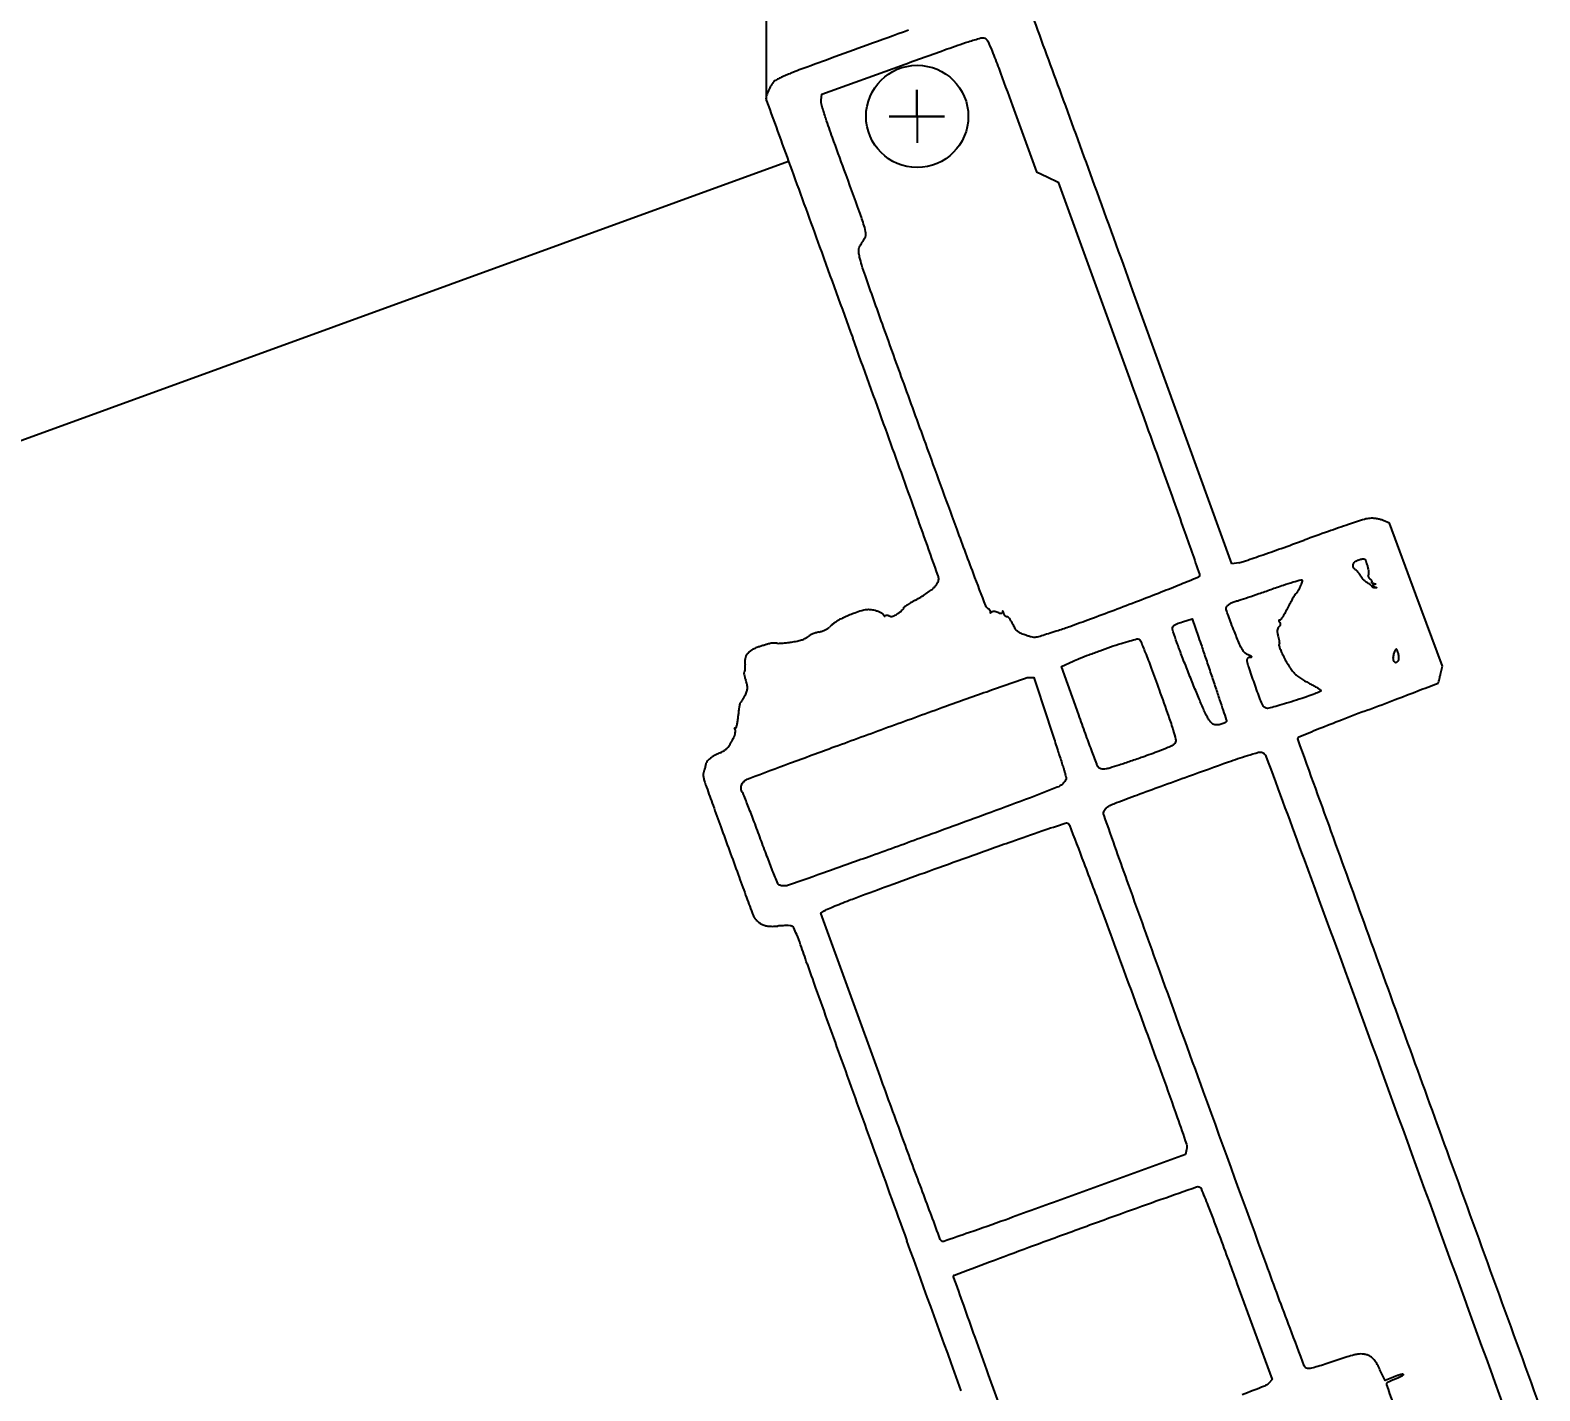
# Model space of a CAD drawing. Header units: metres. Extents: x 26.3 to 44.2, y 14.4 to 19.6.
# Drawn here: x 28.6022 to 28.7305, y 19.2286 to 19.3443 of the extents above; entities that cross this region are included whole.
import ezdxf

# ---------------------------------------------------------------- set-up
doc = ezdxf.new("R2010")
doc.units = ezdxf.units.M
doc.header["$MEASUREMENT"] = 0
doc.layers.add('Dimensions', color=7, linetype='Continuous', plot=False)
for name, color, linetype in [('Frame(Steel)', 140, 'Continuous'), ('Nuts and Bolts', 30, 'Continuous'), ('Suspensions', 6, 'Continuous')]:
    doc.layers.add(name, color=color, linetype=linetype)
doc.styles.get("Standard").update_dxf_attribs({"font": 'arial.ttf'})
doc.dimstyles.new('Annotative', dxfattribs={"dimscale": 0, "dimtxt": 0.18, "dimasz": 0.18, "dimexe": 0.18, "dimexo": 0.0625, "dimgap": 0.09, "dimtad": 0, "dimtih": 1, "dimtoh": 1, "dimdec": 4, "dimzin": 0, "dimdsep": 46, "dimtxsty": 'Standard', "dimcen": 0.09, "dimadec": 0, "dimazin": 0, "dimtfac": 1, "dimtdec": 4, "dimtofl": 0, "dimtmove": 0, "dimatfit": 3, "dimfxl": 1, "dimtolj": 1, "dimtzin": 0, "dimarcsym": 0})

# ---------------------------------------------------------------- blocks, each defined once
blk = doc.blocks.new('*D83')
at = {"layer": 'Defpoints', "color": 0, "transparency": 16777216}
for p in [(28.67574575120831, 19.44829767138783), (28.87900149537925, 18.48732803355922), (29.42195853375229, 18.48732803355922)]:
    blk.add_point(p, dxfattribs=at)
at = {"layer": 'Dimensions', "color": 0, "lineweight": -2, "transparency": 16777216}
for p, q in [((28.69137075120831, 19.44829767138783), (29.46695853375229, 19.44829767138783)), ((29.42195853375229, 19.40329767138783), (29.42195853375229, 19.013288636921)), ((29.42195853375229, 18.53232803355922), (29.42195853375229, 18.92233706802605)), ((28.89462649537925, 18.48732803355922), (29.46695853375229, 18.48732803355922))]:
    blk.add_line(p, q, dxfattribs=at)
at = {"layer": 'Dimensions', "color": 0, "transparency": 16777216}
for points in [[(29.41445853375229, 19.40329767138783), (29.42945853375229, 19.40329767138783), (29.42195853375229, 19.44829767138783)], [(29.41445853375229, 18.53232803355922), (29.42945853375229, 18.53232803355922), (29.42195853375229, 18.48732803355922)]]:
    blk.add_solid(points, dxfattribs=at)
at = {"layer": 'Dimensions', "color": 0, "transparency": 16777216, "insert": (29.42195853375229, 18.96781285247351), "char_height": 0.045, "attachment_point": 5}
blk.add_mtext('\\A1;0.9610', dxfattribs=at)

msp = doc.modelspace()

# ---------------------------------------------------------------- linework, layer by layer
at = {"layer": 'Frame(Steel)'}
for p, q in [((28.6647569160481, 19.3382695325818), (28.6647569160481, 19.43826953258181)), ((28.6666301924055, 19.33310516998495), (28.39973471958568, 19.23596316221811))]:
    msp.add_line(p, q, dxfattribs=at)
at = {"layer": 'Nuts and Bolts'}
for p, q in [((28.67754037422715, 19.33918180507968), (28.67755999835778, 19.33467818755012)), ((28.67989147168898, 19.3369299963149), (28.67518927676533, 19.3369299963149)), ((28.67518927676533, 19.3369299963149), (28.67754037422715, 19.3369299963149))]:
    msp.add_line(p, q, dxfattribs=at)
at = {"layer": 'Suspensions'}
for p, q in [((28.67754037422715, 19.3369299963149), (28.67754037422715, 19.33918180507968)), ((28.67755999835778, 19.3369299963149), (28.67989147168898, 19.3369299963149)), ((28.70431913565756, 19.29888504874678), (28.6959028095215, 19.32211484985503)), ((28.7177100775968, 19.30236005269027), (28.7171715676308, 19.3025866103596)), ((28.71996208449788, 19.2962785751194), (28.7177100775968, 19.30236005269027)), ((28.70489421704587, 19.29899280242509), (28.70431913565756, 19.29888504874678)), ((28.72221409312906, 19.29019709817819), (28.71996208449788, 19.2962785751194)), ((28.72204964028059, 19.28951185922219), (28.72221409312906, 19.29019709817819))]:
    msp.add_line(p, q, dxfattribs=at)
for points in [[(28.67622179128866, 19.34126527693927, -0.000892), (28.68011286304856, 19.34266404886587, -0.007299), (28.68189958525405, 19.34327348117352, -0.009733), (28.68296921469504, 19.34359809823882, -0.179789), (28.6833162509256, 19.34357006930192, -0.175396), (28.68355322936461, 19.34333392881278, -0.013148), (28.68392476883217, 19.34248748154839, -0.008775), (28.68449348220576, 19.3410202202669, -0.001105), (28.68566020088895, 19.33782409733453), (28.6876902705163, 19.33222450310071), (28.688617908416, 19.33178459763195), (28.68954554741611, 19.33134469452299), (28.69560196520374, 19.31466440432288, -0.000515), (28.69845093164638, 19.3067926327851, -0.001887), (28.70023215372948, 19.30179618332729, -0.000293), (28.70156386894399, 19.2980084886612, -0.25685), (28.70153337561783, 19.29782573282726, -0.129295), (28.70141156021677, 19.29773399329692, -0.00063), (28.69996393928746, 19.29714392078863, -0.002832), (28.69830803697747, 19.29648228220642, -0.001782), (28.69636615068577, 19.29572707998575, -0.001781), (28.69430509560868, 19.29494239422147, -0.001898), (28.69228178686543, 19.29418907788222, -0.001802), (28.69053653103011, 19.29355395271824, -0.008826), (28.68954249818514, 19.29321595741581, -0.001051), (28.68885635177189, 19.2929976731959, -0.001698), (28.68827134768142, 19.29281510057518, -0.000249), (28.68775155631578, 19.2926550975887, -0.118999), (28.68771676286153, 19.29265296570318, 0.056861), (28.68769196625694, 19.2926545056837, 0.01205), (28.68764871982528, 19.2926512271973, 0.012466), (28.68759849212123, 19.29264493355478, 0.011553), (28.68754734084487, 19.29263600927639, -0.104741), (28.68746606242109, 19.29263705800204, -0.007879), (28.6872503650281, 19.29268924601398, -0.01061), (28.68699318778416, 19.29276162971419, -0.007864), (28.68671205522541, 19.29285208949567, -0.025946), (28.68632683632772, 19.29300546548132, -0.071486), (28.68608191631149, 19.29316366959006, -0.075901), (28.68589975404924, 19.29337861170327, -0.032014), (28.68572198297884, 19.29371390092355, 0.024042), (28.68559909605005, 19.29395487518063, 0.029826), (28.68546132421223, 19.29416548440622, 0.030712), (28.68532811174427, 19.29432353000621, 0.152298), (28.68522768274962, 19.29437928327808, -0.038859), (28.68514405515519, 19.29440352888708, -0.045868), (28.68506995074763, 19.29443946630885, -0.051927), (28.68501501437819, 19.29448096758183, -0.152168), (28.68499178622417, 19.29452171824448, 0.024496), (28.68497831836667, 19.2945713451148, 0.007914), (28.68495364726305, 19.29464341903991, 0.00787), (28.68492363382842, 19.29472282246311, 0.008755), (28.68489213635318, 19.29479844877316, 0.01526), (28.68485245500876, 19.2948821592983, 0.347009), (28.68482979331245, 19.29489254130455, 0.319814), (28.68481275908788, 19.29487285660811, 0.014155), (28.68480647120797, 19.29477762867698, -0.184342), (28.68477527972401, 19.29470431504537, -0.193523), (28.68470390625943, 19.29467229828851, -0.092817), (28.6845824990191, 19.29469012147176, -0.026372), (28.68440484688238, 19.29476182151497, 0.04551), (28.68424366652588, 19.2948198128432, 0.055654), (28.6840852333936, 19.29484266057163, 0.065606), (28.68395263378753, 19.29482949151947, 0.16145), (28.68387022882607, 19.29477895010223, -0.017449), (28.68381844855767, 19.29472171461926, -0.177663), (28.68379006365754, 19.29470804254496, -0.511143), (28.68377870907242, 19.2947209136826, -0.04125), (28.68379463645996, 19.29477157959429, 0.158674), (28.6837998736601, 19.29484390742616, 0.080017), (28.68376369377254, 19.29492897467246, 0.06655), (28.68369331256432, 19.29501343248765, 0.053553), (28.68359814158503, 19.29508372407985, -0.170526), (28.68339447630741, 19.29532364634775, -0.001007), (28.68234358674758, 19.2980818514763, -0.002678), (28.68086363992991, 19.3020539227332, -0.000543), (28.67828303455065, 19.30911886695508, -0.000563), (28.67631934075708, 19.31453200364727, -0.000823), (28.67460338992635, 19.31930343769415, -0.000393), (28.67315285075463, 19.3233678713934, -0.014813), (28.67285326866342, 19.32429548647821, -0.008394), (28.6726667819495, 19.32498002324234, -0.036167), (28.67259257076275, 19.3253951856664, -0.0642), (28.67259929386954, 19.32567944270547, -0.110303), (28.67268493779266, 19.32589921876077, 0.007703), (28.67278020980315, 19.32604594255536, 0.003873), (28.67289616397068, 19.32623390786364, 0.003845), (28.67301307025451, 19.32643013186244, 0.00569), (28.67311228614217, 19.32660412413754, 0.158978), (28.67318880007009, 19.32699868277649, 0.042805), (28.67305454412605, 19.3276306542406, 0.013363), (28.67265983713633, 19.32881533221168, 0.000777), (28.67135214511483, 19.33239901846456, -0.001568), (28.67035818051216, 19.33513637931184, -0.00676), (28.66979437714323, 19.33677358141238, -0.007916), (28.66945595807526, 19.3378587632312, -0.088761), (28.66940680407862, 19.33830625312767), (28.66944121371735, 19.33881410747345)], [(28.71518592170544, 19.29927540115946, -0.034655), (28.71546510187212, 19.29933176156688, -0.213698), (28.71560210292722, 19.29929070670757, -0.136039), (28.71569732705623, 19.29914792602922, -0.011596), (28.71582642326921, 19.2987224121786, -0.017865), (28.71589040201995, 19.29845595285041, -0.025634), (28.71592636113634, 19.2982158560743, -0.023725), (28.71593600930611, 19.29802293952989, -0.220771), (28.71590198435583, 19.29794914715809, 0.226834), (28.71587776372311, 19.29789498465361, 0.096194), (28.71589535578982, 19.29781535135756, 0.067261), (28.71595210156462, 19.29772143965392, 0.040674), (28.71604168999644, 19.29762701977236, -0.030736), (28.71613048851698, 19.29753707966207, -0.061087), (28.71618657581561, 19.29745430665916, -0.107974), (28.71620310934709, 19.29739175634018, -0.321848), (28.71618018669198, 19.29735672976039, 0.312898), (28.7161648659501, 19.29733413000315, 0.246367), (28.71617926005827, 19.29730739517294, 0.069642), (28.71624037288617, 19.29727751582445, 0.02276), (28.7163372789143, 19.29725067695873, -0.007698), (28.71649800040755, 19.2972113349522, -0.246379), (28.71652696452855, 19.29718496150937, -0.392993), (28.71651481773433, 19.29715622008516, -0.013145), (28.71639055544848, 19.29710430088407, 0.015506), (28.71626786531614, 19.29705235823558, 0.39027), (28.71625495874105, 19.29702140828325, 0.234639), (28.71628596109713, 19.29699189508089, 0.008342), (28.71644870369961, 19.29694453987712, -0.011445), (28.71656750383974, 19.29690916951875, -0.168494), (28.71660179460756, 19.29688331031677, -0.529769), (28.71659334809342, 19.2968623778603, -0.030734), (28.71651212947825, 19.29684998124358, -0.060611), (28.7164253191111, 19.29685267866665, -0.057938), (28.71634028276594, 19.29687601964804, -0.062587), (28.71626963892642, 19.29691540724778, -0.109583), (28.71622574246636, 19.29696557446961, 0.076045), (28.71617742711554, 19.29702881921859, 0.021412), (28.71608413774066, 19.2971112759155, 0.021061), (28.71596930594369, 19.29719657654287, 0.02079), (28.7158472206174, 19.2972723046655, -0.024457), (28.71572248991108, 19.29735094568503, -0.021213), (28.71559975122562, 19.29744500153237, -0.021758), (28.71549586139666, 19.29753982399789, -0.056683), (28.71543277450588, 19.29761876005752, 0.000152), (28.71538164113899, 19.29770008350205, 7.9e-05), (28.71531786146348, 19.2978014124549, 7.9e-05), (28.71525238317732, 19.29790536796749, 0.00012), (28.71519556426832, 19.29799549683945, 0.0313), (28.71512827711059, 19.29808869707242, 0.013754), (28.71502841334192, 19.29820362293152, 0.01355), (28.71491544935801, 19.29832011943413, 0.017683), (28.7148056603552, 19.29842003288344, -0.042069), (28.71468773336274, 19.2985383538083, -0.090883), (28.71462427812459, 19.29864959600003, -0.10477), (28.71460932729099, 19.2987654602313, -0.069615), (28.71463859857442, 19.29889668913242, -0.107217), (28.71470713599448, 19.29900312905619, -0.044982), (28.71483868069042, 19.29911285266402, -0.041778), (28.71500592548024, 19.29920900615173, -0.042473)], [(28.70470545218562, 19.29574255974291, 0.036969), (28.70492184424787, 19.29579656858694, 0.001479), (28.7056921930439, 19.29605309664881, 0.002596), (28.70660260194816, 19.29636452910461, 0.001833), (28.70762232834818, 19.29672347783721, -0.004385), (28.70868664572308, 19.29709202959037, -0.009183), (28.70952200967697, 19.29735614417329, -0.003846), (28.7101958706831, 19.29755003542156, -0.391954), (28.71027561704785, 19.29750906231337, -0.143863), (28.71028091326203, 19.29742552192671, -0.02189), (28.71023647965717, 19.29726259062758, -0.022989), (28.71016481018011, 19.29706983463065, -0.018095), (28.71007028902718, 19.2968680853031, -0.010299), (28.70996558690625, 19.29667409302811, -0.014262), (28.70986327012763, 19.2965049542377, -0.010752), (28.70977213343953, 19.29637002842416, -0.146715), (28.70972596901152, 19.29633391191874, 0.169749), (28.70967620178126, 19.29629123676638, 0.003043), (28.70949941573237, 19.29598218550451, 0.007219), (28.70929896867199, 19.29561445713291, 0.004709), (28.70907781130628, 19.29518464442176, -0.012072), (28.70885119875085, 19.29475972571662, -0.018914), (28.70863407421243, 19.29440709488079, -0.01364), (28.70844219667532, 19.29413661621959, -0.29054), (28.70835430988116, 19.29410343475421, 0.148833), (28.70830761756996, 19.29409917442995, 0.315526), (28.7082888811877, 19.29407013705248, 0.133362), (28.70830600246584, 19.29401545220043, 0.036743), (28.70836046293423, 19.29394261309795, -0.101827), (28.70841385170647, 19.29384772839227, -0.115966), (28.70842202933082, 19.29374398093626, -0.103381), (28.70838247271912, 19.29363833515882, -0.067639), (28.70829845557111, 19.29353845848033, 0.108415), (28.70820515633374, 19.29340734236813, 0.083166), (28.70816384340715, 19.29323593397717, 0.060989), (28.70817522152044, 19.29301415189338, 0.027309), (28.70824125090561, 19.29272917585197, -0.01737), (28.70830077308811, 19.29249367378382, -0.025325), (28.70833533308148, 19.29228244343137, -0.023117), (28.70834641496287, 19.29211301118841, -0.232092), (28.70831725631777, 19.29205059117733, 0.314461), (28.70829727436026, 19.29198208050694, 0.010206), (28.70839981124289, 19.29169762255163, 0.016234), (28.70854490385797, 19.29135333537241, 0.01015), (28.70873583845032, 19.29095968901243, 0.014645), (28.70896422589099, 19.29054281175817, 0.013389), (28.70922324466164, 19.29012714128665, 0.013534), (28.70947449741909, 19.2897684947785, 0.041863), (28.70966975705147, 19.2895466925047, 0.033827), (28.70988925204994, 19.28936269496078, 0.012877), (28.71021801524935, 19.28913570765983, 0.012684), (28.71058907569783, 19.28890659610115, 0.015174), (28.71095004759392, 19.28871059684953, -0.01048), (28.71128455798645, 19.28853300769335, -0.014616), (28.71157545959022, 19.28835932660779, -0.010959), (28.71180715650207, 19.28820439817916, -0.153802), (28.71186737662653, 19.28812588239067, -0.394807), (28.71182899302786, 19.28803584516104, -0.009609), (28.71137495297646, 19.2878457191065, -0.013238), (28.71073351802158, 19.28761094698101, -0.004677), (28.70980299002607, 19.28730769668565, -0.003283), (28.70896606740619, 19.2870496141304, -0.004412), (28.70820439050223, 19.28682751476195, -0.003066), (28.70756375211244, 19.286651058902, -0.046277), (28.70733630563191, 19.28661198203257, -0.178256), (28.70711052572913, 19.28667572110532, -0.116564), (28.70693212117603, 19.28688296074655, -0.032816), (28.70672194533348, 19.28736249420787, -0.002279), (28.70622611197314, 19.2887513310554, -0.002109), (28.70574517270285, 19.29013672643961, -0.032791), (28.70561383044981, 19.29062193368527, -0.153272), (28.70563748765166, 19.29084558690781, -0.269389), (28.70578265927264, 19.29095254038865, 0.008705), (28.70598222128522, 19.29097783537233, 0.509132), (28.70599693671476, 19.2910057266691, 0.183641), (28.70595833157408, 19.29104177602185, 0.003134), (28.70568498517261, 19.29115147793743, -0.097793), (28.70542774333529, 19.29131648942234, -0.069289), (28.70521495465183, 19.29158666770651, -0.0311), (28.70496844364272, 19.2920760895974, -0.004206), (28.70452484905828, 19.29313712005437, -0.004999), (28.70424277508821, 19.29384832319096, -0.007425), (28.70401129381884, 19.29447712043707, -0.003735), (28.70382784498828, 19.29501196770082, -0.134889), (28.70382077114641, 19.29514097805367, -0.086421), (28.70385439309336, 19.29522376445026, -0.034395), (28.70392655551224, 19.29532337256774, -0.032757), (28.70402103187659, 19.2954225337426, -0.035342), (28.7041254045163, 19.29550581040998, -0.033429), (28.70424976274029, 19.29557967283311, -0.020404), (28.70440515606279, 19.2956506233358, -0.020414), (28.70456560755236, 19.29570859182868, -0.033809)], [(28.70010163211986, 19.29396008247687), (28.70094707324195, 19.29421849097166), (28.7014774975015, 19.29267099457061, -0.001069), (28.70174308650374, 19.29189071170704, -0.00038), (28.70211940448156, 19.29077452176762, -0.000377), (28.70253059809011, 19.28954875167388, -0.000445), (28.70291785982618, 19.28838799632362, -7.1e-05), (28.70326916477593, 19.28733138798346, -0.000111), (28.70357073674587, 19.28642325274794, -2.7e-05), (28.70383475612808, 19.2856274658303, -0.004471), (28.70386263212943, 19.28554084774215, -0.276878), (28.70384995208498, 19.28548853827927, -0.047865), (28.70376848832203, 19.28542032645902, -0.040247), (28.70364559476292, 19.28534979910444, -0.025767), (28.70349323405551, 19.28528734528445, -0.038569), (28.70331583093703, 19.28524007557149, -0.029752), (28.70311706914808, 19.28521533832668, -0.030507), (28.70292753916868, 19.28521470559197, -0.060984), (28.70278031096371, 19.28524141604372, -0.112458), (28.70262813802521, 19.28532961414798, -0.038342), (28.70245398387594, 19.28551847348216, -0.032685), (28.70227293236184, 19.28578146911255, -0.021189), (28.70209738331524, 19.28610650810254, -0.013032), (28.7018852046441, 19.28657313282422, -0.001819), (28.70147495674302, 19.28755146443088, -0.00208), (28.70099821200006, 19.28871371127192, -0.001764), (28.70050400545592, 19.28994540867593, -0.003193), (28.7000358542248, 19.29114648789708, -0.004618), (28.6996387722069, 19.29221424287206, -0.002451), (28.6993159631963, 19.29312133596563, -0.073949), (28.69927052600137, 19.29335840819869, -0.096278), (28.69930000633598, 19.29355316908685, -0.151644), (28.69940062612681, 19.29368741796441, -0.072371), (28.69961890041299, 19.29380164305736, -0.010251)], [(28.69400381743718, 19.29183858549862, -0.005841), (28.69489677840613, 19.2921340270661, -0.010322), (28.69564121599714, 19.29235390392328, -0.006312), (28.6962455419205, 19.29251074365231, -0.171048), (28.69640747767447, 19.29249490208537, -0.187551), (28.69653996449604, 19.29235652949584, -0.003155), (28.69694586726569, 19.29135932644562, -0.006441), (28.6974524234364, 19.29004305642695, -0.002451), (28.69812597050208, 19.28819550504879, -0.001697), (28.69894072704286, 19.28590164855363, -0.010648), (28.69932789366169, 19.28471990059987, -0.015387), (28.69952512547113, 19.28399180184176, -0.169109), (28.69949498033387, 19.28369518725006, -0.152275), (28.69931773818686, 19.28350051194544, -0.028112), (28.69888081265845, 19.28327647825596, -0.016528), (28.69813714964966, 19.28297553005957, -0.003009), (28.69673824176833, 19.28247206723094, -0.002874), (28.69569873118468, 19.28211170773822, -0.003715), (28.69474039722967, 19.28179357158558, -0.002825), (28.69393437968967, 19.28153765563534, -0.032757), (28.6936125094127, 19.28146014943157, -0.037852), (28.69337150460303, 19.28143715058167, -0.077065), (28.69318348513325, 19.2814625636337, -0.09582), (28.69303892304379, 19.28153768405074, -0.089503), (28.69292870862621, 19.28166284657437, -0.045721), (28.69281991560349, 19.28188687965805, -0.000909), (28.69237435109594, 19.28307469274718, -0.002158), (28.69186214285028, 19.28446605980112, -0.001446), (28.691287885124, 19.28606135389603), (28.68982249159392, 19.29016947438311), (28.69081637801232, 19.29062688434217, -0.013155), (28.69134278121848, 19.29085256359486, -0.003858), (28.69216266552922, 19.29117150399022, -0.003872), (28.69309111157565, 19.29151624754647, -0.004147)], [(28.71828149318394, 19.29165916149973, -0.398323), (28.71829247003822, 19.29165440204782, -0.003827), (28.71832904706058, 19.29156690858332, -0.009822), (28.71836982798658, 19.29146135099045, -0.005892), (28.71841429873264, 19.29133452268542, -0.02968), (28.71845347834064, 19.29119078681989, -0.024363), (28.71847853068194, 19.29103361873221, -0.02503), (28.71848726033238, 19.29088655734198, -0.057772), (28.71847554411957, 19.29077662916959, -0.048302), (28.71844588724691, 19.29068656651145, -0.046291), (28.7183991698612, 19.29060248978059, -0.049869), (28.71834342460863, 19.29053621839911, -0.106081), (28.71828695576745, 19.29050077968871, -0.172793), (28.71822758667332, 19.29050037205771, -0.093669), (28.71816352444432, 19.29053723505751, -0.074039), (28.71810444487083, 19.29060540874264, -0.054348), (28.71806017945496, 19.29069528065463, -0.075569), (28.71803625727487, 19.29081438878523, -0.035013), (28.71803983802011, 19.29097258499204, -0.033667), (28.71806709437357, 19.29114155378052, -0.039834), (28.7181159622589, 19.29129576894911, -0.003977), (28.71817296905593, 19.291432715402, -0.006256), (28.71822432518002, 19.29154930613093, -0.002091), (28.71827012045604, 19.29164873437809, -0.199052)], [(28.67504398832562, 19.28500120836026, -0.001003), (28.67966280515431, 19.28667477446708, -0.001784), (28.6834736958075, 19.28803161877325, -0.000375), (28.68675863959278, 19.28918524422892, -0.089827), (28.68707045754996, 19.28923486538727), (28.68746241245571, 19.28922648909788), (28.68862850301069, 19.28571449416852, -0.000611), (28.68908953128726, 19.28432028423712, -0.000784), (28.68951018268219, 19.28303617982243, -0.000601), (28.68985986974852, 19.28195862813958, -0.006748), (28.68999247954009, 19.28152856972338, -0.001247), (28.69007122172404, 19.281257908147, -0.001482), (28.69014416099257, 19.28100198943571, -0.001283), (28.69020450179462, 19.28078575057105, -0.009546), (28.6902309627245, 19.28068232092199, -0.164172), (28.69022260427731, 19.28059371855142, -0.038387), (28.69015057237116, 19.28046068120264, -0.035574), (28.69003943203229, 19.28031267868341, -0.028461), (28.68990028304416, 19.2801697868996, -0.092667), (28.68947218833371, 19.27990320309215, -0.002034), (28.68718001296745, 19.27901919914009, -0.003118), (28.68382589570697, 19.27776518808295, -0.000707), (28.67811817443813, 19.2756808483088, -0.000867), (28.67371663590606, 19.27408918660279, -0.001384), (28.66994830159955, 19.27274565658148, -0.000259), (28.66661923850351, 19.27157104898107, -0.073194), (28.66632956475721, 19.2715145725321, -0.030186), (28.66617333375462, 19.27151674845778, -0.028973), (28.6660163138372, 19.27153762992471, -0.030244), (28.66588029276796, 19.27157244997277, -0.085432), (28.66579367309382, 19.27161771275866, -0.134877), (28.66570450804975, 19.27173483969391, -0.001124), (28.66527464469151, 19.27281015361248, -0.003891), (28.66479177115762, 19.27405413689034, -0.002484), (28.66424880028318, 19.27550760142278, 0.001968), (28.66370599399047, 19.27696521125387, 0.003023), (28.66322345696178, 19.2782224608153, 0.001018), (28.66279799288956, 19.27930477219325, 0.084925), (28.6627056339461, 19.27945676258685, -0.088093), (28.66264922867376, 19.27955091774819, -0.041843), (28.66260998220197, 19.27968720894442, -0.039751), (28.66259190761967, 19.27984063481976, -0.045066), (28.66259964451249, 19.27998854801687, -0.0808), (28.662646641813, 19.28013857302289, -0.047306), (28.66274678917435, 19.28029853392191, -0.045815), (28.66288075637744, 19.28044364664029, -0.057504), (28.66302976579572, 19.2805497730203, -0.03714), (28.66333811385155, 19.28069109016151, -0.000166), (28.6667155736503, 19.28194376090649, -0.000797), (28.67055673302592, 19.28336000222855, -0.000503)], [(28.68186471498277, 19.27397317089063, -0.001161), (28.6855974676618, 19.27530461632411, -0.003459), (28.68816202679851, 19.27619275334042, -0.001017), (28.69014087836701, 19.27685827561538, -0.191949), (28.69035057985769, 19.27684633460908, -0.194864), (28.69049903362292, 19.27668689219376, -0.000412), (28.69171649047185, 19.27349121367553, -0.00215), (28.6932710714306, 19.26934690442952, -0.000676), (28.69556241396735, 19.26313190542873, -0.000441), (28.69838630338196, 19.25541939937249, -0.003455), (28.69967214465438, 19.25182095502254, -0.002857), (28.70044286839128, 19.24957498630125, -0.139858), (28.70046483778291, 19.24910732876558), (28.70036853893625, 19.24869784887969), (28.69008369240955, 19.24495288766676, -0.000783), (28.68502603454237, 19.24312023721449, -0.003362), (28.68200446113952, 19.24205361806786, -0.001066), (28.67982840773692, 19.24130707367948, -0.250982), (28.67962650861219, 19.24134037105795, -0.140429), (28.67952617810566, 19.24147611049445, -0.00011), (28.67802159919905, 19.24550691053386, -0.001211), (28.67635327822434, 19.25001269670855, -0.00074), (28.67440499190324, 19.2553383451787), (28.6693558148255, 19.26920387359412), (28.66965722796732, 19.26940049115212, -0.040749), (28.66986021809974, 19.26951047587885, -0.003484), (28.67040374525687, 19.26974549930321, -0.004589), (28.67105755201195, 19.27001576462266, -0.00354), (28.67177530314146, 19.2702988894596, -0.004362), (28.6729061230948, 19.27072443122965, -0.000488), (28.67548844016722, 19.27166769582393, -0.000593), (28.67856398356714, 19.27278359079051, -0.000481)]]:
    msp.add_lwpolyline(points, format="xyb", close=True, dxfattribs=at)
for points in [[(28.71852582909167, 19.2261251740943, -0.000108), (28.7174945241346, 19.22910285201537, -0.135242), (28.7174864872496, 19.22922758516615, -0.198586), (28.71753782478647, 19.22930317801003, -0.019789), (28.71772912858198, 19.22941852022554, -0.022499), (28.71797796284856, 19.22954118971112, -0.01599), (28.7182667237349, 19.22965687291936, 0.012713), (28.71854410858, 19.22976589577035, 0.026029), (28.71875427545128, 19.22986792545014, 0.037031), (28.71888120272688, 19.22995072913246, 0.563698), (28.71887660086234, 19.22999322937193, 0.162097), (28.71878753936872, 19.23000351141545, 0.016063), (28.71857556476467, 19.22995195490621, 0.018929), (28.71832095225347, 19.22987079709733, 0.013919), (28.71804524866704, 19.22976251157779), (28.71735165740114, 19.22946755337106), (28.71690145426952, 19.23039678412798, 0.01722), (28.71667451350182, 19.2308268007305, 0.031474), (28.71645625030833, 19.23115779574552, 0.038941), (28.71624052621454, 19.2314019131929, 0.065893), (28.71602158885295, 19.23156411526373, 0.057312), (28.71581559182897, 19.23164916059886, 0.031848), (28.71554968152544, 19.23170677182156, 0.031336), (28.71526948758672, 19.23173121934825, 0.043684), (28.71501845095102, 19.23171540089912, 0.030149), (28.71469615779868, 19.23164652879126, 0.005676), (28.71411728047442, 19.23147871859773, 0.006051), (28.71344464637526, 19.23126650655757, 0.00551), (28.71275594434876, 19.23103158347985, -0.008286), (28.71208614711481, 19.23080725428914, -0.011078), (28.71147092300854, 19.23062737296811, -0.008442), (28.71095473550294, 19.23049808673337, -0.104223), (28.7107532381896, 19.23049388789266, -0.259995), (28.71046868830159, 19.23073142431675, -0.001651), (28.70925266443329, 19.23393119250592, -0.00254), (28.70725230940328, 19.23933063486309, -0.000191), (28.70190301462954, 19.2540153625528, -0.00042), (28.69818535416853, 19.26425990810563, -0.001119), (28.69555444527286, 19.2715799513695, -0.000146), (28.69344372770417, 19.2774996845548, -0.121731), (28.69341322908513, 19.27780385113309, -0.103172), (28.69347153704211, 19.27796461377041, -0.065475), (28.69359793022597, 19.2781195375075, -0.051171), (28.6937933075084, 19.27826912977309, -0.027496), (28.6940605165342, 19.27841379805206, -0.020937), (28.69449481961876, 19.27859709705374, -0.000705), (28.69623979307148, 19.27924613910653, -0.001332), (28.69830319097615, 19.28000406540841, -0.000928), (28.70063603107269, 19.28084901538332, -0.00105), (28.70403036069491, 19.2820632611358, -0.008128), (28.7056276721123, 19.28260180196989, -0.011296), (28.70658729029458, 19.28288434041168, -0.176829), (28.7069225416911, 19.28285533944847, -0.197647), (28.70720683460734, 19.28254660205042, -0.000208), (28.71044224923576, 19.27377906135344, -0.000932), (28.71547226879105, 19.26005210411679, -9.4e-05), (28.72740776500996, 19.22727203896336, -8.7e-05), (28.73967421562647, 19.19354511822684, -0.000997)], [(28.68665623634773, 19.22167135611477), (28.68363456451614, 19.22997333124104, -0.000885), (28.68247959854145, 19.23316414043606, -0.001455), (28.6815151680362, 19.23586803840513, -0.000121), (28.68065850114232, 19.2382939521255, -0.196355), (28.68066279494904, 19.23838232519975, -0.196425), (28.68072798018693, 19.23844263310446, -7.9e-05), (28.68371523589699, 19.23956187128487, -0.001177), (28.6870421649535, 19.24079885238749, -0.000714), (28.69098400544723, 19.24224751804304, -0.001157), (28.69493949423619, 19.24368442368193, -0.001875), (28.69831016538646, 19.24488579867042, -0.000263), (28.70130810380869, 19.24593990242111, -0.139694), (28.70150058482949, 19.24595146318266, -0.245846), (28.70169022436021, 19.24579181975705, -0.003357), (28.70227345220059, 19.24434098062647, -0.005148), (28.70313090613818, 19.24209851038877, -0.000839), (28.7047413264216, 19.23773076107501), (28.70773679686561, 19.22956428783912), (28.70743870491268, 19.22924468501656, -0.11114), (28.70707539871835, 19.22899675435259, -0.002703), (28.70517257796564, 19.22825420720663, -0.003795)]]:
    msp.add_lwpolyline(points, format="xyb", dxfattribs=at)
msp.add_circle((28.67755999835778, 19.3369299963149), 0.00434542710895936, dxfattribs=at)
for centre, radius, start, end in [((17.21924868000391, 15.13028085643508), 12.21825503212284, 20.14785316263042, 20.18154308074148), ((29.44406873945322, 17.21832179436494), 2.260148156402298, 109.8442105697347, 109.9390923751876), ((29.15793702884899, 18.00706285474222), 1.421110722118946, 109.9389933746172, 110.073294666423), ((29.40185433424531, 17.33956082975918), 2.131782661362118, 110.073268831734, 110.1488992579458), ((28.66644443379464, 19.33855216476136), 0.001721274860428403, 116.0858546515285, 122.8924247795592), ((28.67273571699247, 19.32570183969668), 0.01602900349017807, 114.7654770586217, 116.0855572197015), ((28.67342052624315, 19.32421759485276), 0.0176636124532274, 113.3663285469595, 114.7657032748875), ((28.67426036405353, 19.3222734405342), 0.01978140931598156, 112.0805435079499, 113.3660181364971), ((28.6753565665983, 19.31957150693543), 0.02269724627622218, 110.1488790772673, 112.08084699828), ((28.66789177892158, 19.337809898689), 0.00325745977618497, 159.7721696562307, 164.1352890332307), ((28.66897923595981, 19.33740916614018), 0.004416402995340937, 156.2988435085665, 159.7718477926409), ((28.667392738315, 19.33810565349539), 0.002683754902952655, 150.3103150523894, 156.2993397497658), ((28.66764444000426, 19.33796211646282), 0.002973507589781878, 144.7639937563268, 150.3098300420345), ((28.66732002176684, 19.33819127387875), 0.002576317063660065, 139.0424813781545, 144.7639949106251), ((28.66585596942108, 19.33946205145052), 0.0006376771001592092, 122.892205461046, 139.0425381931224), ((25.5812076636537, 18.1982416315329), 3.311249847340102, 20.00604123270747, 20.14790556466291), ((28.66490688269205, 19.3384597941985), 0.0002019310736886342, 168.1375313078665, 196.4168774386511), ((28.66758228129745, 19.33789784256653), 0.002935710021299018, 164.1350490047446, 168.1377834880013), ((28.66690250281826, 19.33904778800887), 0.002282372471358796, 196.4171675456136, 199.9369143050752), ((397.3249516731942, 153.0599677898053), 392.1630168478063, 199.9368956997355, 199.9378124322077), ((49.89338809960776, 27.03207551997264), 22.57984488626645, 199.9377502499408, 199.9553973499958), ((23.00328288000074, 17.25964050116341), 6.054727252402693, 19.91579117469563, 20.0060893185358), ((69.80274368755572, 34.26087163736512), 43.76091977003858, 199.9553114610924, 199.9660830676331), ((25.13305997059138, 18.03238313002822), 3.765330688071024, 19.84061353549051, 19.96597668856191), ((26.83145569052858, 18.64520281796296), 1.959757097374522, 19.63620087870196, 19.84063216578501), ((12.85071044267527, 13.65689817948527), 16.80375995548327, 19.61498169759572, 19.63629572751312), ((28.78703484085982, 19.09016574439526), 0.2242290009424288, 109.4098193950259, 109.9720044560151), ((28.74634148120859, 19.20565754957477), 0.1017777592854947, 108.3949894837407, 109.4098056979483), ((28.75149802958196, 19.19015195769799), 0.1181183030517, 107.6985181467018, 108.3950034983333), ((28.71618087900552, 19.30082509094513), 0.001946690565784529, 94.47918625708378, 107.6984566231876), ((28.71617622528263, 19.30088459442731), 0.001887005379436863, 86.25779065066581, 94.47941491299953), ((28.71607058014227, 19.29926940860016), 0.003505642507363633, 81.08645032209607, 86.25777710539161), ((28.71607569560671, 19.29930216041151), 0.003472493620842545, 75.90126195541676, 81.08610364132794), ((28.71649926213928, 19.30098860189452), 0.001733674054834863, 67.1827990534534, 75.90130038356855), ((28.60448688173895, 19.59247633500592), 0.3102236974499201, 289.5894559323835, 289.9719622012482), ((28.70436002801899, 19.30184381095783), 0.002900621928179688, 280.6123733818322, 288.7431276986928), ((28.61012870902312, 19.57954761452559), 0.2961563874225655, 288.7432606709448, 289.0439487493004), ((28.64372805826066, 19.48221063166344), 0.1931835536172676, 289.0439482694226, 289.5894030604972), ((28.67856197369374, 19.29760645496731), 0.0008294391401433929, 359.699380695187, 19.61507345252619), ((28.67139992490116, 19.30682505104244), 0.01253828866901726, 303.4383473116937, 305.6065840997961), ((28.67721753751204, 19.29870108500754), 0.002546119703975541, 305.6063644374038, 312.6764826079544), ((28.67784911565156, 19.29801607977137), 0.001614388455243989, 312.676642227712, 321.5983568778345), ((28.67772261237933, 19.29811635654623), 0.001775814938334863, 321.5982150344872, 329.9045268428004), ((28.67795161372491, 19.29798363362141), 0.001511132126187737, 329.9045156750655, 338.6843486110326), ((28.67892310129305, 19.29760455968273), 0.0004683065674077368, 338.6844638506261, 359.6994423698337), ((28.67642705224145, 19.29517033877524), 2.927431348084456e-05, 125.5181306514377, 231.7167226579654), ((28.68234374139692, 19.28688125330881), 0.01021338686353692, 123.7636894301883, 125.5189686101648), ((28.6807378731263, 19.28928331460738), 0.007323973188811293, 120.6953613806344, 123.7634816654091), ((28.68490005991123, 19.28227206604377), 0.01547758620717508, 118.9420802111977, 120.6952968639582), ((28.67124778185702, 19.30696024850254), 0.01273395485649141, 298.9420885789358, 301.2776128841345), ((28.67052517909275, 19.30814979323995), 0.01412577791890776, 301.277559799906, 303.4382342196655), ((28.67380247654348, 19.28951184294524), 0.005453002675693888, 126.1476723807153, 128.7327483157565), ((28.67307747780118, 19.29050432601229), 0.004223919352760649, 123.0169749063065, 126.1476507397546), ((28.67207760063352, 19.29204299721901), 0.002388908880638852, 116.2927549779929, 123.0168910588892), ((28.67620730988524, 19.28368457111755), 0.01171187972673988, 114.2241189139381, 116.2928987291174), ((28.67681061267021, 19.28234370672929), 0.01318221695264047, 112.162047733397, 114.224181777957), ((28.67630528309482, 19.2835843949587), 0.01184256578101378, 109.9274771193066, 112.1621708788458), ((28.67610208306634, 19.28414482372824), 0.01124643604950919, 106.841599825661, 109.9273640298318), ((28.67351896497907, 19.29267806571307), 0.002330791494964918, 96.92693058880084, 106.8411621024629), ((28.67342351574372, 19.29346382046911), 0.001539260640891548, 84.08367461602506, 96.92738487712586), ((28.67329998253766, 19.29227190409661), 0.002737561559645388, 75.73740463535978, 84.08331281637382), ((28.67328695530912, 19.29222060339562), 0.002790490478369093, 70.13411691966688, 75.7376731863457), ((28.67353075953304, 19.29289538886781), 0.002073011605540867, 63.13173296613549, 70.13384788734693), ((28.67372617679566, 19.29328108889113), 0.00164063166331742, 55.88376454506107, 63.13201323918215), ((28.6745406519886, 19.2944833319832), 0.0001884752349926507, 20.27618813636633, 55.88338646341724), ((28.67515084590129, 19.29470876704153), 0.0004620303965135508, 200.2768542053172, 210.0298089065724), ((28.67484712925677, 19.29453320097709), 0.0001112209851765653, 210.0278326613157, 238.1193679064633), ((28.67480762899849, 19.29446969660445), 3.643411641415523e-05, 238.1220986832405, 295.1846064718533), ((28.67479797959775, 19.2944902226462), 5.911515079634436e-05, 295.1822502759874, 334.9990763336693), ((28.67491754923265, 19.29443446524021), 7.28158384152491e-05, 109.2984805271681, 154.9999158254239), ((28.67497011511851, 19.29428434572263), 0.0002318725638701122, 89.9975703825567, 109.2983051005672), ((28.67497011444639, 19.294130024764), 0.0003861935224344755, 75.23155763573176, 89.99844153039656), ((28.67490787898949, 19.29389396561247), 0.0006303188490693976, 65.00007970651649, 75.23111705157623), ((28.675360683752, 19.29486500969001), 0.0004411095215977722, 244.9999481724372, 266.2364869279688), ((28.67536121450022, 19.29487305083431), 0.0004491681624451168, 266.2362579276063, 287.1864652260046), ((28.67522631926364, 19.29530917840992), 0.0009056810177377394, 287.1867123352164, 300.85409446746), ((28.67332555767405, 19.29849090923992), 0.004611933261587765, 300.8540477427244, 304.9447611068719), ((28.67368691725989, 19.29797378449441), 0.003981061838351819, 304.9446733412297, 308.4690026806242), ((28.67500386840146, 19.2963163125058), 0.001864089069917036, 308.4689588429378, 314.6849429996118), ((28.67537845727496, 19.29593757707873), 0.001331400279107249, 314.6850691512711, 321.0663985605862), ((28.67638855005679, 19.29512155665684), 3.287158984124338e-05, 321.0660866100586, 51.71740441192991), ((28.66763617847273, 19.29333234624725), 0.0008757609381012316, 295.0556046765015, 310.8170712479015), ((28.66882358514684, 19.29195753439963), 0.0009408408967017765, 118.3392006519023, 130.8164219444405), ((28.6699557312951, 19.28985839737195), 0.003325821224056848, 113.4648881926771, 118.3395654220495), ((28.67011846351422, 19.28948355377195), 0.003734464710900659, 108.7086797243915, 113.4651506709336), ((28.66989486299514, 19.29014373474109), 0.00303744526845105, 103.1547467841908, 108.70814167903), ((28.66853028865661, 19.29598225761288), 0.002958421011771945, 283.1552241765905, 288.7138871858027), ((28.66851758336494, 19.29601980860493), 0.002998063176661634, 288.7136127268349, 294.2170747686554), ((28.66869967773517, 19.29561495137263), 0.00255414005470082, 294.217089590781, 299.8799684302847), ((28.6697100110796, 19.29385650383034), 0.0005261086876199556, 299.8800572200474, 318.1550190734591), ((28.67112442529514, 19.29258985658277), 0.001372565276739775, 131.3543787297028, 138.1545373836328), ((28.67348169964504, 19.28991182666031), 0.004940279758834887, 128.7331645555851, 131.3549050578897), ((28.66390469241815, 19.29064059148416), 0.0009866701590313203, 129.6464230799472, 143.2338743917267), ((28.6646048558734, 19.28979562404116), 0.002084030101690647, 121.878768293424, 129.6462464571856), ((28.66482602031483, 19.28944002409899), 0.002502796180791542, 114.721298375827, 121.8788801725058), ((28.66498312666433, 19.28909881933596), 0.00287843310014623, 108.2765952198366, 114.7215876593948), ((28.67050283732567, 19.27238595668393), 0.02047919966898459, 107.4374168046026, 108.2766816313418), ((28.67078887251835, 19.27147479467486), 0.02143420349942851, 106.6259349458316, 107.4370106145187), ((28.67011909202346, 19.27371833554989), 0.01909281896354651, 105.8246985718142, 106.6263778489883), ((28.66579980296962, 19.28895733198631), 0.003253523830266237, 102.8566245239973, 105.8248382995565), ((28.6653654258679, 19.29086046617888), 0.001301447187113313, 96.80662562387438, 102.8558839145641), ((28.6654413581164, 19.2902243672297), 0.001942062188086738, 92.32528053185774, 96.80684346607826), ((28.66543617543117, 19.29035206294166), 0.001814261346645338, 87.76980034840744, 92.32536065751432), ((28.66548036392346, 19.29148645655043), 0.0006790074181540419, 78.28335842440552, 87.77070010774779), ((28.66573519094528, 19.29271509921771), 0.0005757832477225254, 258.2818802362897, 272.7435906214669), ((28.66525593000964, 19.3027140092619), 0.01058617250667118, 272.7441309383572, 274.4803890232698), ((28.66524451681848, 19.30285928873597), 0.0107318995997768, 274.4805459359546, 276.5261801212484), ((28.66484807901094, 19.30632488909045), 0.01422010096321481, 276.5260934486312, 278.1826001788117), ((28.6656420539333, 19.30080314849243), 0.008641569309725922, 278.1826555803636, 281.3696997506601), ((28.66662712599523, 19.29590437197817), 0.003644732479907459, 281.3696819404078, 287.4445907855942), ((28.66702353051643, 19.29464288683211), 0.0023224309567413, 287.4445766243886, 295.0552409999314), ((28.66423478849128, 19.29053367666098), 0.001328661858087463, 178.6832554103572, 189.3746776551616), ((28.66427538687939, 19.29053274715506), 0.001369270885232468, 168.2307451267513, 178.6834089952847), ((28.66084298690174, 19.28997369467727), 0.00210905509433041, 3.61755009298268, 9.375022813134068), ((28.66417350632868, 19.29055397813052), 0.001265201673097525, 157.3682244077551, 168.2309255026552), ((28.66169982938166, 19.29002787366044), 0.001250501428270622, 355.1010163314419, 3.617206092220437), ((28.66382760739778, 19.29069818363352), 0.00089044668983724, 143.2336803029325, 157.3680196360781), ((28.66289421617491, 19.28966898210422), 6.131058859052755e-05, 109.9993617920096, 180.8499622652978), ((28.66418526821437, 19.28968814412647), 0.001352504823284461, 180.8503148925486, 188.377647571375), ((28.6647092361869, 19.28976531162089), 0.001882124742113214, 188.3777527821294, 195.5612069282856), ((28.66284675562426, 19.28979937718111), 7.745316730273824e-05, 290.0009389302232, 345.5853939426651), ((28.66634585840566, 19.29022108333501), 0.003581024427870811, 195.5614048317411, 200.0001267523816), ((28.66208690166049, 19.28999470263005), 0.0008620104164736481, 345.5840019804559, 355.1006287055896), ((28.65937185843577, 19.2876827385099), 0.003840556942105833, 14.07521526725055, 20.00011203580805), ((24.45586742140696, 30.36768616081389), 11.8718623006345, 291.0503749897749, 291.0593131313745), ((28.72181422932174, 19.28880860068013), 5.409125065476874e-05, 291.0590812547892, 331.8811918497366), ((28.72172446172768, 19.28885657163729), 0.0001558725538150358, 331.8806568003942, 345.3349588646765), ((28.67049451004888, 19.30226196632184), 0.05311068872437076, 345.3361358479358, 345.556839122396), ((28.69875604933156, 19.29498324849775), 0.02392688610047995, 345.5561216084009, 346.1265572112625), ((28.68172729448444, 19.29918892179384), 0.04146730170290659, 346.1267477307397, 346.504670349859), ((28.65990949384932, 19.28914551065198), 0.003340126524913519, 326.833076112754, 330.7734915066649), ((28.65849092555641, 19.28993916031261), 0.004965615923582706, 330.7737220824584, 333.7011480117388), ((28.66052511243178, 19.28893385344914), 0.002696572483354704, 333.701144274703, 341.3005910386139), ((28.66220873453722, 19.28836400230188), 0.0009191266405978353, 341.3003467143786, 358.2584452613606), ((28.66210197890099, 19.28836725111139), 0.00102593169957443, 358.2582844963183, 14.07472246872085), ((28.48757619771596, 19.89226139610007), 0.6473712360857101, 290.8687011229573, 291.0504432974766), ((28.67294208894759, 19.2853223202782), 0.01061441447294991, 174.1757301921417, 176.4722973461069), ((28.66828988853702, 19.28579689445927), 0.005938070889349771, 170.6283163802439, 174.1760168333494), ((28.66998509379934, 19.28551708347873), 0.007656213801168883, 168.3821555669172, 170.6280782262003), ((28.6625633782767, 19.28704295183142), 7.926616186354036e-05, 109.9998223738991, 168.3821180736457), ((28.66249067625657, 19.28724269940545), 0.0001333007148143148, 290.0000445611545, 323.5499915377325), ((28.65995293054642, 19.28911712582165), 0.00328823774733144, 323.5497424611737, 326.8330243604498), ((28.83010932408831, 18.98522117088417), 0.3221891222282569, 110.7587572369715, 111.1923711789296), ((28.26699300466134, 20.47086096572543), 1.266592042445398, 290.7586757651442, 290.8686836533605), ((28.66203579015558, 19.2848971488991), 2.629241632117593e-05, 156.1383482774136, 222.4036299969271), ((28.66203478269889, 19.28489759233865), 2.51916877417517e-05, 87.9065820147788, 156.1337778425071), ((28.66202218482897, 19.28455284138505), 0.0003701727398828982, 78.28211760596166, 87.9071877862421), ((28.66211088767287, 19.28498049986059), 6.658802555378474e-05, 258.2822668203009, 340.3400343207446), ((28.65998442543393, 19.28574019007887), 0.00232467812149206, 340.3404429026394, 346.7094059972853), ((28.65913336591379, 19.28594123671789), 0.003199162002293123, 346.7091931810647, 352.9824305903541), ((28.65535162827774, 19.2864067210362), 0.007009439577228339, 352.9826889958757, 356.4724197873893), ((28.77493775873803, 19.12751792968054), 0.1695710722238802, 111.192344115025, 111.8934130864061), ((28.65592977419656, 19.28702018956938), 0.006686099801026192, 328.9960873755857, 331.2548430499412), ((28.65582069488808, 19.28707999585084), 0.006810498701262319, 331.2550251050714, 333.5053018246237), ((28.65863288988802, 19.28567823138476), 0.003668304510017898, 333.5050314459941, 337.080914614504), ((28.6606357960702, 19.28483138368298), 0.001493727722541067, 337.0809384196594, 344.7394489324941), ((28.66230280709959, 19.28514097199047), 0.0003878829972806535, 222.4005859655691, 231.7179310407711), ((28.66199042120862, 19.28474517083919), 0.0001163426429258186, 7.08815174750559, 51.71713732975152), ((28.66110687896921, 19.28470284948074), 0.00100542439593924, 344.739947023607, 355.0432609834512), ((28.66142692962564, 19.28467510573554), 0.0006841735005196008, 355.042128636789, 7.087889678077003), ((28.71007855085162, 19.28400530337116), 0.0001825524131323047, 155.0457332253072, 199.8996889885446), ((721.3415753686483, 270.0159267166666), 736.6173740431252, 199.9002062332002, 199.9015813319085), ((28.71007991284969, 19.28400467113014), 0.000184054000787813, 112.0169556093014, 155.0461695823305), ((29.02815321523247, 18.49741456338967), 0.8486500953270483, 111.8933923178928, 112.0169220065604), ((28.66129463566552, 19.28070707344347), 0.002119267964232383, 129.2188827285188, 134.6978362519028), ((28.66143123240879, 19.28053969505694), 0.002335310077100364, 123.5082563785418, 129.2187759629145), ((28.66254017528755, 19.2788647699559), 0.004344072980579424, 119.919628356132, 123.5081135169149), ((28.66250772496246, 19.27892113791748), 0.004279031681478393, 116.3184064991061, 119.9194936304585), ((28.6615050748662, 19.28094825155157), 0.002017506333355502, 110.0001631986241, 116.3189736375154), ((28.66040847914494, 19.28396111110877), 0.001188713385776414, 289.999927849582, 300.4047915593754), ((28.65993253520379, 19.28477217489148), 0.00212911069262653, 300.4048952222823, 307.1304052182776), ((28.65994607721387, 19.28475429705651), 0.002106682964348002, 307.1302710005258, 313.8784505258906), ((28.66065024645725, 19.2840220006252), 0.001090753642688218, 313.8786423995245, 324.9224422306627), ((28.65905657128917, 19.28514113670238), 0.003038127797943956, 324.9222151285762, 328.9959743222078), ((28.66048713668226, 19.28094179901902), 0.001111794922117891, 169.647724265032, 182.0132038959185), ((28.66026597073983, 19.28098220794782), 0.0008869677539492074, 155.0002479766029, 169.6482185269016), ((28.65753487586522, 19.28225572516443), 0.002126456430449841, 335.0002198494594, 339.7468401573189), ((28.65796001390889, 19.28209886778473), 0.001673304586571352, 339.7464879846153, 345.4274612033519), ((28.65822677224678, 19.28202950423502), 0.001397675646477804, 345.428045192943, 351.0851979483487), ((28.65968058611648, 19.28191765980401), 8.550506558341522e-05, 150.600832096586, 200.0000480187223), ((28.65945748004124, 19.28183645654903), 0.0001519192158749196, 351.0845391751778, 19.99971940107424), ((28.66047396135951, 19.28147062694409), 0.0009961546436910841, 142.4186020338609, 150.6006283742536), ((28.66074703251884, 19.28126047470698), 0.00134072948435819, 134.6975835858764, 142.4185906782299), ((28.66081619166707, 19.28095337316567), 0.001441053397874452, 182.0134967076459, 192.7492833873403), ((28.66196820227956, 19.28121401204884), 0.002622180435288168, 192.7488708178869, 199.6069613321307), ((28.75473478507348, 19.31426012919914), 0.1010990038099275, 199.60734692074, 199.8686155621383), ((36.64851672372359, 22.16686071960189), 8.49449661284293, 199.8684948435851, 199.8794956332432), ((34.13640758850741, 21.25851273709445), 5.823206968399056, 199.8795525375949, 199.8985747363495), ((37.29334532031145, 22.40122906993078), 9.1805953075351, 199.8986313541659, 199.9121531581153), ((30.21945922264531, 19.83882141532365), 1.656912864001095, 199.9121719005516, 199.9864272282023), ((29.56382963371422, 19.6003659784393), 0.9592659954081943, 199.9863344271599, 200.0981757798913), ((30.66185660899638, 20.00214759131676), 2.12849296349165, 200.0981869479145, 200.1415025567104), ((28.66954926252093, 19.27142977424164), 0.0064097674291322, 200.1412916932557, 202.7371378587407), ((28.6642909507054, 19.26922617095456), 0.0007083894732165352, 202.7372868960942, 217.5945487401827), ((28.66530919891283, 19.27001017467489), 0.001993493066484693, 217.5945796785499, 224.4604554354224), ((28.66546211601029, 19.27016024555806), 0.002207747374838346, 224.460584915491, 231.1190014942992), ((28.66512987249151, 19.2697482040511), 0.001678442208422536, 231.1188286137248, 239.2962771280909), ((28.66495676513324, 19.2694567094059), 0.001339421138809096, 239.296456796523, 252.219899466887), ((28.66512996027168, 19.26999677639257), 0.001906579763932005, 252.2197425871925, 262.1383204328934), ((28.66522763157421, 19.27070428922657), 0.0026208024835858, 262.1387958438117, 270.4938591846419), ((28.66520428355381, 19.27341539281632), 0.005332006607986254, 270.4936353487647, 275.404965165179), ((28.66655280571856, 19.25916239612292), 0.008984641979283836, 92.96453212942835, 95.40478174814845), ((28.66646001060947, 19.26095416950878), 0.007190467294778321, 90.08060882940146, 92.96449696538792), ((28.66645922210438, 19.26151872907295), 0.00662590717999183, 87.44975208636349, 90.08065870958711), ((28.66673094030795, 19.26761930265233), 0.0005192854642208455, 70.49220330526545, 87.44984599094805), ((28.66680661357612, 19.26783290868831), 0.0002926712940502835, 25.62323140563608, 70.49196156215497), ((28.65820750650703, 19.26370858838582), 0.009829686568407043, 22.07454653716648, 25.62339263120811), ((28.64949924496121, 19.2601770152929), 0.01922680461921112, 19.21844164544116, 22.07460297279601), ((42.39697226262759, 24.22022656319396), 14.54999470742646, 199.9016158339641, 199.9783921756394), ((28.5124441102344, 19.21239960278158), 0.1643708403259962, 18.62976900496594, 19.21853913999735), ((28.77645929503399, 19.30140322302203), 0.1142429824119785, 198.6297489784025, 199.7327988082694), ((33.77515169087158, 21.09441925169388), 5.424782705197081, 199.7327594021395, 199.8015143354926), ((32.78927263865278, 20.73944964141629), 4.376946396501585, 199.8014912224994, 199.9030193371549), ((34.79778333171913, 21.46664049644666), 6.513046053306385, 199.9030228023936, 199.9784240455124), ((55.76510624140954, 29.08013909817502), 28.77412054777889, 199.9784263427075, 200.0244921488156), ((14.3203163556736, 14.02218746789373), 15.27563299452421, 19.92753181920724, 19.97841047057891)]:
    msp.add_arc(centre, radius, start, end, dxfattribs=at)

# ---------------------------------------------------------------- dimensions: what is measured, and where the dimension line sits
at = {"layer": 'Dimensions'}
dim = msp.add_linear_dim(base=(29.42195853375229, 18.48732803355922), p1=(28.67574575120829, 19.44829767138782), p2=(28.87900149537923, 18.48732803355922), angle=90, dimstyle='Annotative', dxfattribs=at)
dim.commit()
dim.dimension.update_dxf_attribs({"geometry": '*D83', "text_midpoint": (29.42195853375229, 18.96781285247351)})

doc.saveas('drawing.dxf')
